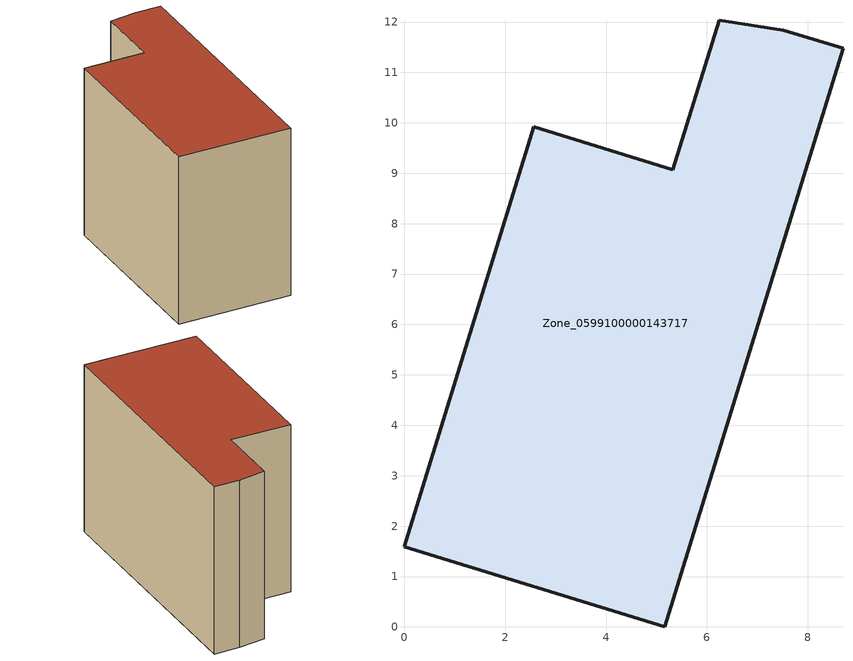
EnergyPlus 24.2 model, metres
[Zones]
Zone_0599100000143717
 floor ground (C_G): 0,1.59 2.57,9.92 5.32,9.07 6.25,12.04 7.52,11.84 8.7,11.48 5.16,0 z0
 wall outside (C_F): 2.57,9.92 0,1.59 5.16,0 8.7,11.48 7.52,11.84 6.25,12.04 5.32,9.07 2.57,9.92 z0:8.22
 roof outside (C_R): 7.52,11.84 6.25,12.04 5.32,9.07 2.57,9.92 0,1.59 5.16,0 8.7,11.48 z8.22
[BUILDING]
Pand.0599100000143717: North Axis=0; Terrain=City; Loads Convergence Tolerance Value=0.04; Temperature Convergence Tolerance Value=0.4; Solar Distribution=FullExterior; Maximum Number of Warmup Days=25; Minimum Number of Warmup Days=1
[Site:Location]
Rotterdam.The.Hague.AP_ZH_NLD Design_Conditions: Latitude=51.96; Longitude=4.45; Time Zone=1; Elevation=-4.5
[SITE:GROUNDTEMPERATURE:BUILDINGSURFACE]
18, 18, 18, 18, 18, 18, 18, 18, 18, 18, 18, 18
[MATERIAL] Thermal Absorptance=0.9; Solar Absorptance=0.7; Visible Absorptance=0.7
Name | Roughness | Thickness | Conductivity | Density | Specific Heat
G.TI.1975-1991 | MediumSmooth | 0.15 | 0.288461 | 540 | 1210
F.TI.1975-1991 | Rough | 0.3 | 0.230769 | 1920 | 840
R.TI.1975-1991 | MediumRough | 0.2 | 0.153846 | 1500 | 1000
[CONSTRUCTION]
C_G: G.TI.1975-1991
C_F: F.TI.1975-1991
C_R: R.TI.1975-1991
[ZONE]
Zone_0599100000143717: Type=1; Multiplier=1; Ceiling Height=Autocalculate; Volume=Autocalculate; Floor Area=autocalculate; Part of Total Floor Area=Yes
[ZONEINFILTRATION:DESIGNFLOWRATE]
Infil_Zone_0599100000143717: Zone or ZoneList or Space or SpaceList=Zone_0599100000143717; Schedule=AlwaysOn; Design Flow Rate Calculation Method=Flow/Area; Flow Rate per Floor Area=0.003; Constant Term Coefficient=1; Temperature Term Coefficient=0; Velocity Term Coefficient=0; Velocity Squared Term Coefficient=0
[HVACTEMPLATE:ZONE:IDEALLOADSAIRSYSTEM]
Zone_0599100000143717: Maximum Heating Supply Air Temperature=50; Minimum Cooling Supply Air Temperature=13; Maximum Heating Supply Air Humidity Ratio=0.0156; Minimum Cooling Supply Air Humidity Ratio=0.0077; Heating Limit=NoLimit; Cooling Limit=NoLimit; Dehumidification Control Type=ConstantSensibleHeatRatio; Cooling Sensible Heat Ratio=0.7; Dehumidification Setpoint=60; Humidification Control Type=None; Humidification Setpoint=30; Outdoor Air Method=None; Outdoor Air Flow Rate per Person=0.00944; Outdoor Air Flow Rate per Zone Floor Area=0; Outdoor Air Flow Rate per Zone=0; Demand Controlled Ventilation Type=None; Outdoor Air Economizer Type=NoEconomizer; Heat Recovery Type=None; Sensible Heat Recovery Effectiveness=0.7; Latent Heat Recovery Effectiveness=0.65
[ZONECONTROL:THERMOSTAT]
ThermostatControl_Zone_0599100000143717: Zone or ZoneList=Zone_0599100000143717; Control Type Schedule=DualSetpointControlType; Control 1=Thermostat_Zone_0599100000143717; Temperature Difference Between Cutout And Setpoint=0
[THERMOSTATSETPOINT:DUALSETPOINT]
Thermostat_Zone_0599100000143717: Heating Setpoint Temperature Schedule=HeatingSetpoint_Zone_0599100000143717; Cooling Setpoint Temperature Schedule=CoolingSetpoint_Zone_0599100000143717
[SCHEDULE:COMPACT]
HeatingSetpoint_Zone_0599100000143717: Through: 12/31, For: AllDays, Until: 24:00, 21
CoolingSetpoint_Zone_0599100000143717: Through: 12/31, For: AllDays, Until: 24:00, 24
DualSetpointControlType: Through: 12/31, For: AllDays, Until: 24:00, 4
AlwaysOn: Through: 12/31, For: AllDays, Until: 24:00, 1
